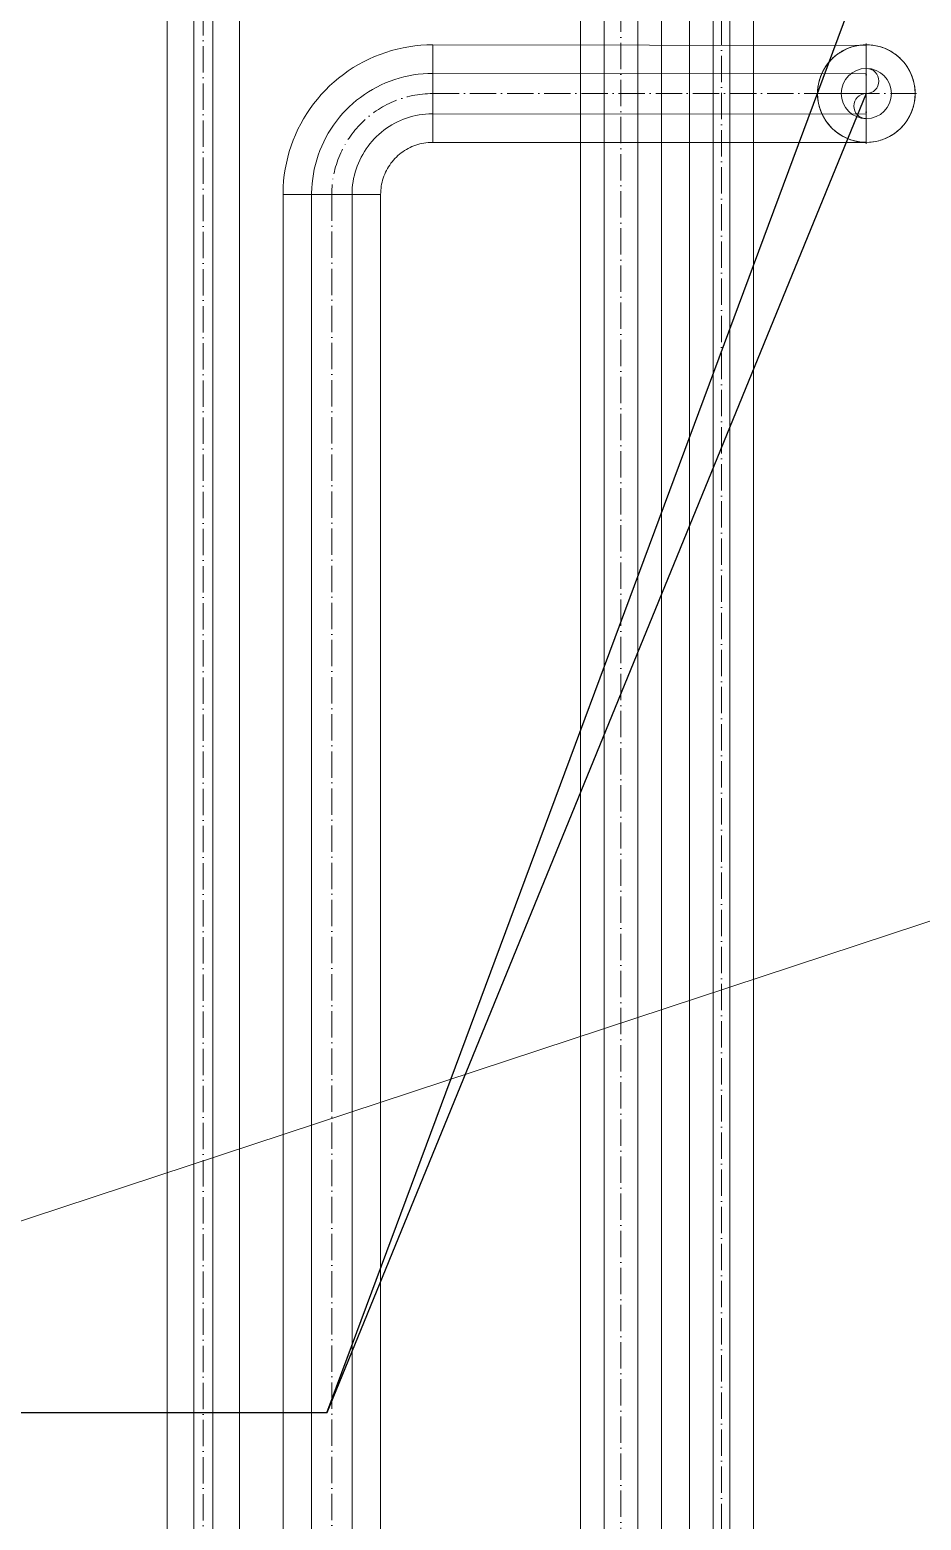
# Model space of a CAD drawing. Header units: millimetres. Extents: x -88595 to 880822, y -1054509 to -148035.
# Drawn here: x 540215 to 540554, y -243537 to -242971 of the extents above; entities that cross this region are included whole.
import ezdxf

# ---------------------------------------------------------------- set-up
doc = ezdxf.new("R2010")
doc.units = ezdxf.units.MM
for name, pattern in [('$0$ADSK_Осевая', [14, 10, -2, 0, -2]), ('$0$ADSK_Скрыто', [6, 3, -3]), ('$1$ADSK_Скрыто', [6, 3, -3]), ('$10$ADSK_Осевая', [14, 10, -2, 0, -2]), ('$11$ADSK_Осевая', [14, 10, -2, 0, -2]), ('$8$ADSK_Осевая', [14, 10, -2, 0, -2])]:
    doc.linetypes.add(name, pattern=pattern)
for name, color, linetype, lineweight in [('Изоляция', 7, 'Continuous', 18), ('Крыша', 7, 'Continuous', 9), ('Линии', 7, 'Continuous', 9), ('Оборудование', 7, 'Continuous', 18), ('Трубопровод', 7, 'Continuous', 18), ('Трубопроводы', 7, 'Continuous', 18)]:
    doc.layers.add(name, color=color, linetype=linetype, lineweight=lineweight)
doc.layers.add('П4', color=1, linetype='Continuous')

# ---------------------------------------------------------------- blocks, each defined once
blk = doc.blocks.new('$0$ADSK_МедьПайка_Отвод-гнутая труба - Отвод _гнутая труба_-V86-В_Координация_кровля ОВ3')
at = {"layer": 'Линии', "color": 134, "linetype": '$0$ADSK_Скрыто', "true_color": 0x00a6a6}
for p, q in [((-3.48, 31.75), (-3.96, 31.75)), ((-3.48, 31.75), (-3.96, 31.75)), ((3.96, 31.75), (3.49, 31.75)), ((3.96, 31.75), (3.49, 31.75))]:
    blk.add_line(p, q, dxfattribs=at)
at = {"layer": 'Трубопроводы', "color": 134, "true_color": 0x00a6a6, "flags": 128}
for points in [[(-31.75, -6.35), (-30.23, -6.32), (-28.71, -6.23), (-27.19, -6.08), (-25.68, -5.86), (-24.18, -5.59), (-22.69, -5.26), (-21.22, -4.87), (-19.77, -4.42), (-18.33, -3.91), (-16.91, -3.34), (-15.52, -2.72), (-14.16, -2.04), (-12.82, -1.31), (-11.51, -0.53), (-10.24, 0.3), (-9, 1.19), (-7.79, 2.12), (-6.63, 3.11), (-5.5, 4.13), (-4.42, 5.21), (-3.38, 6.32), (-2.38, 7.47), (-1.44, 8.67), (-0.54, 9.9), (0.31, 11.16), (1.11, 12.46), (1.85, 13.79), (2.54, 15.15), (3.18, 16.54), (3.76, 17.94), (4.28, 19.38), (4.75, 20.83), (5.16, 22.29), (5.51, 23.78), (5.8, 25.27), (6.02, 26.78), (6.19, 28.3), (6.3, 29.82), (6.35, 31.34), (6.35, 31.75)], [(-6.35, 31.75), (-6.37, 30.73), (-6.43, 29.72), (-6.53, 28.71), (-6.67, 27.7), (-6.86, 26.7), (-7.08, 25.71), (-7.34, 24.73), (-7.64, 23.76), (-7.98, 22.8), (-8.36, 21.86), (-8.77, 20.93), (-9.22, 20.02), (-9.71, 19.13), (-10.23, 18.26), (-10.79, 17.41), (-11.38, 16.58), (-12, 15.78), (-12.65, 15), (-13.34, 14.25), (-14.05, 13.53), (-14.8, 12.84), (-15.57, 12.17), (-16.36, 11.54), (-17.18, 10.94), (-18.03, 10.38), (-18.89, 9.84), (-19.78, 9.35), (-20.68, 8.89), (-21.61, 8.46), (-22.55, 8.08), (-23.5, 7.73), (-24.47, 7.42), (-25.45, 7.14), (-26.44, 6.91), (-27.43, 6.72), (-28.44, 6.57), (-29.45, 6.45), (-30.46, 6.38), (-31.48, 6.35), (-31.75, 6.35)]]:
    blk.add_lwpolyline(points, dxfattribs=at)
blk = doc.blocks.new('Кровля')
at = {"layer": 'Крыша'}
blk.add_line((555895.5, 684141.48), (552348.08, 682970.76), dxfattribs=at)

msp = doc.modelspace()

# ---------------------------------------------------------------- linework, layer by layer
at = {"layer": 'Изоляция', "color": 134, "true_color": 0x00a6a6}
for p, q in [((540424.27, -246524.95), (540424.27, -242797.67)), ((540433.27, -246524.95), (540433.27, -242797.67)), ((540445.97, -246524.95), (540445.97, -242797.67)), ((540454.97, -246524.95), (540454.97, -242797.67)), ((540368.21, -242976.65), (540368.21, -243013.07)), ((540311.37, -243033.49), (540311.37, -245861.66)), ((540311.37, -243033.49), (540313.2, -243033.49)), ((540313.77, -243033.49), (540315.41, -243033.49)), ((540318.34, -243033.49), (540320.58, -243033.49)), ((540321.86, -243033.49), (540325.08, -243033.49)), ((540325.77, -243033.49), (540334.02, -243033.49)), ((540334.71, -243033.49), (540337.93, -243033.49)), ((540339.22, -243033.49), (540341.45, -243033.49)), ((540342.99, -243033.49), (540341.54, -243033.49)), ((540345.94, -243033.49), (540344.5, -243033.49)), ((540346.59, -243033.49), (540347.96, -243033.49)), ((540348.42, -245861.66), (540348.42, -243033.49))]:
    msp.add_line(p, q, dxfattribs=at)
at = {"layer": 'Изоляция', "color": 190, "true_color": 0x8000ff}
for p, q in [((540465.61, -246501.73), (540465.6, -242831.8)), ((540474.6, -246501.73), (540474.6, -242831.8)), ((540480.95, -246501.73), (540480.95, -242831.8)), ((540489.95, -246501.73), (540489.95, -242831.8)), ((540267.35, -242963.11), (540267.35, -245931.31)), ((540277.53, -242963.11), (540277.53, -245931.31)), ((540284.7, -242963.11), (540284.7, -245931.31)), ((540294.87, -242963.11), (540294.87, -245931.31))]:
    msp.add_line(p, q, dxfattribs=at)
at = {"layer": 'Изоляция', "color": 134, "true_color": 0x00a6a6, "flags": 128}
for points in [[(540368.21, -242976.65), (540365.94, -242976.69), (540363.67, -242976.83), (540361.41, -242977.06), (540359.16, -242977.37), (540356.92, -242977.78), (540354.7, -242978.28), (540352.5, -242978.86), (540350.33, -242979.53), (540348.19, -242980.29), (540346.08, -242981.13), (540344, -242982.06), (540341.96, -242983.07), (540339.97, -242984.16), (540338.02, -242985.33), (540336.12, -242986.58), (540334.27, -242987.9), (540332.47, -242989.29), (540330.73, -242990.76), (540329.05, -242992.29), (540327.44, -242993.89), (540325.89, -242995.55), (540324.4, -242997.27), (540322.99, -242999.05), (540321.65, -243000.89), (540320.38, -243002.78), (540319.19, -243004.71), (540318.08, -243006.7), (540317.05, -243008.72), (540316.1, -243010.79), (540315.23, -243012.89), (540314.45, -243015.03), (540313.76, -243017.19), (540313.15, -243019.38), (540312.63, -243021.6), (540312.2, -243023.83), (540311.86, -243026.08), (540311.6, -243028.34), (540311.44, -243030.6), (540311.37, -243032.88), (540311.37, -243033.49)], [(540348.42, -243033.49), (540348.44, -243032.7), (540348.48, -243031.91), (540348.56, -243031.12), (540348.67, -243030.34), (540348.81, -243029.56), (540348.99, -243028.78), (540349.19, -243028.02), (540349.42, -243027.26), (540349.69, -243026.52), (540349.98, -243025.78), (540350.31, -243025.06), (540350.66, -243024.35), (540351.04, -243023.66), (540351.44, -243022.98), (540351.88, -243022.31), (540352.34, -243021.67), (540352.82, -243021.04), (540353.33, -243020.44), (540353.87, -243019.85), (540354.42, -243019.29), (540355, -243018.75), (540355.6, -243018.23), (540356.22, -243017.74), (540356.86, -243017.28), (540357.52, -243016.83), (540358.19, -243016.42), (540358.88, -243016.03), (540359.59, -243015.67), (540360.31, -243015.34), (540361.04, -243015.04), (540361.78, -243014.77), (540362.54, -243014.53), (540363.3, -243014.32), (540364.07, -243014.14), (540364.85, -243013.99), (540365.63, -243013.87), (540366.42, -243013.78), (540367.21, -243013.72), (540368, -243013.7), (540368.21, -243013.7)]]:
    msp.add_lwpolyline(points, dxfattribs=at)
for points in [[(540368.21, -242976.65), (540532.75, -242976.96), (540532.75, -243013.7), (540368.21, -243013.7)], [(540368.21, -242987.51), (540532.75, -242987.67), (540532.75, -243002.99), (540368.21, -243002.84)]]:
    msp.add_lwpolyline(points, close=True, dxfattribs=at)
at = {"layer": 'Изоляция', "color": 134, "true_color": 0x00a6a6}
for radius, start, end in [(18.53, 90, 180), (18.52, 90, 180), (18.53, 90, 180), (18.53, 0, 90), (18.53, 0, 90), (18.53, 0, 90), (18.53, 180, 270), (18.52, 180, 270), (18.52, 180, 270), (18.53, 270, 0), (18.53, 270, 0), (18.53, 270, 0)]:
    msp.add_arc((540532.75, -242995.17), radius, start, end, dxfattribs=at)
for points, knots in [([(540532.75, -242976.65), (540531.14, -242976.65), (540528.71, -242976.97), (540525.64, -242978.01), (540523.83, -242978.9), (540522.45, -242979.76), (540521.14, -242980.7), (540519.92, -242981.77), (540518.82, -242982.95), (540517.79, -242984.2), (540516.66, -242985.88), (540515.59, -242988.06), (540514.55, -242991.13), (540514.23, -242993.56), (540514.23, -242995.17)], [0, 0, 0, 0, 0.166667, 0.25, 0.333333, 0.375, 0.416667, 0.5, 0.541667, 0.583333, 0.666667, 0.75, 0.833333, 1, 1, 1, 1]), ([(540551.28, -242995.17), (540551.28, -242993.56), (540550.96, -242991.13), (540549.92, -242988.06), (540548.84, -242985.88), (540547.72, -242984.2), (540546.69, -242982.95), (540545.59, -242981.77), (540544.06, -242980.43), (540542.38, -242979.31), (540540.95, -242978.55), (540539.48, -242977.88), (540536.79, -242976.97), (540534.37, -242976.65), (540532.75, -242976.65)], [0, 0, 0, 0, 0.166667, 0.25, 0.333333, 0.416667, 0.458333, 0.5, 0.583333, 0.666667, 0.708333, 0.75, 0.833333, 1, 1, 1, 1]), ([(540514.23, -242995.17), (540514.23, -242996.79), (540514.55, -242999.21), (540515.59, -243002.28), (540516.66, -243004.46), (540517.79, -243006.15), (540518.82, -243007.4), (540519.92, -243008.58), (540521.44, -243009.91), (540523.13, -243011.04), (540524.55, -243011.8), (540526.03, -243012.47), (540528.71, -243013.38), (540531.14, -243013.7), (540532.75, -243013.7)], [0, 0, 0, 0, 0.166667, 0.25, 0.333333, 0.416667, 0.458333, 0.5, 0.583333, 0.666667, 0.708333, 0.75, 0.833333, 1, 1, 1, 1]), ([(540532.75, -243013.7), (540534.37, -243013.7), (540536.79, -243013.38), (540539.86, -243012.34), (540541.68, -243011.44), (540543.05, -243010.59), (540544.37, -243009.64), (540545.59, -243008.58), (540546.69, -243007.4), (540547.72, -243006.15), (540548.84, -243004.46), (540549.92, -243002.28), (540550.96, -242999.21), (540551.28, -242996.79), (540551.28, -242995.17)], [0, 0, 0, 0, 0.166667, 0.25, 0.333333, 0.375, 0.416667, 0.5, 0.541667, 0.583333, 0.666667, 0.75, 0.833333, 1, 1, 1, 1])]:
    msp.add_open_spline(points, degree=3, knots=knots, dxfattribs=at)
at = {"layer": 'Линии', "color": 134, "linetype": '$1$ADSK_Скрыто', "true_color": 0x00a6a6}
for p, q in [((540368.21, -243013.07), (540368.21, -243013.7)), ((540313.85, -243033.49), (540313.09, -243033.49)), ((540313.2, -243033.49), (540313.74, -243033.49)), ((540318.2, -243033.49), (540315.32, -243033.49)), ((540315.41, -243033.49), (540318.34, -243033.49)), ((540321.75, -243033.49), (540320.63, -243033.49)), ((540320.63, -243033.49), (540321.86, -243033.49)), ((540325.7, -243033.49), (540325.1, -243033.49)), ((540325.68, -243033.49), (540325.12, -243033.49)), ((540325.14, -243033.49), (540325.77, -243033.49)), ((540334.02, -243033.49), (540334.65, -243033.49)), ((540334.69, -243033.49), (540334.09, -243033.49)), ((540334.67, -243033.49), (540334.1, -243033.49)), ((540337.93, -243033.49), (540339.16, -243033.49)), ((540339.16, -243033.49), (540338.04, -243033.49)), ((540344.46, -243033.49), (540342.99, -243033.49)), ((540343.13, -243033.49), (540344.38, -243033.49)), ((540346.69, -243033.49), (540345.94, -243033.49)), ((540346.06, -243033.49), (540346.59, -243033.49)), ((540348.42, -243033.49), (540348.11, -243033.49))]:
    msp.add_line(p, q, dxfattribs=at)
at = {"layer": 'П4', "color": 7, "ltscale": 100}
for p, q in [((540328, -243496.27), (540532.75, -242945.17)), ((540532.75, -242995.17), (540328, -243496.27)), ((540328, -243496.27), (538681.73, -243496.27))]:
    msp.add_line(p, q, dxfattribs=at)
at = {"layer": 'Трубопровод', "color": 134, "linetype": '$0$ADSK_Осевая', "true_color": 0x00a6a6}
for p, q in [((540532.75, -243014.22), (540532.75, -242976.12)), ((540513.7, -242995.17), (540551.8, -242995.17))]:
    msp.add_line(p, q, dxfattribs=at)
at = {"layer": 'Трубопровод', "color": 134, "true_color": 0x00a6a6}
for p, q in [((540322.23, -243033.49), (540322.23, -245861.66)), ((540337.56, -245861.66), (540337.56, -243033.49))]:
    msp.add_line(p, q, dxfattribs=at)
at = {"layer": 'Трубопровод', "color": 134, "linetype": '$10$ADSK_Осевая', "true_color": 0x00a6a6}
msp.add_line((540329.9, -243033.49), (540329.9, -245861.66), dxfattribs=at)
at = {"layer": 'Трубопровод', "color": 134, "true_color": 0x00a6a6}
for centre, radius, start, end in [((540532.75, -242995.17), 9.53, 0, 180), ((540532.75, -242990.41), 4.76, 270, 90), ((540532.75, -242995.17), 9.52, 180, 0), ((540532.75, -242999.93), 4.76, 90, 270)]:
    msp.add_arc(centre, radius, start, end, dxfattribs=at)
at = {"layer": 'Трубопроводы', "color": 134, "linetype": '$8$ADSK_Осевая', "true_color": 0x00a6a6}
msp.add_line((540439.62, -246524.95), (540439.62, -242797.67), dxfattribs=at)
at = {"layer": 'Трубопроводы', "color": 190, "linetype": '$8$ADSK_Осевая', "true_color": 0x8000ff}
msp.add_line((540477.78, -246501.73), (540477.78, -242831.8), dxfattribs=at)
at = {"layer": 'Трубопроводы', "color": 190, "linetype": '$11$ADSK_Осевая', "true_color": 0x8000ff}
msp.add_line((540281.11, -242963.11), (540281.11, -245931.31), dxfattribs=at)
at = {"layer": 'Трубопроводы', "color": 134, "linetype": '$11$ADSK_Осевая', "true_color": 0x00a6a6}
msp.add_line((540368.21, -242995.17), (540532.75, -242995.17), dxfattribs=at)
at = {"layer": 'Трубопроводы', "color": 134, "linetype": '$0$ADSK_Осевая', "true_color": 0x00a6a6}
for p, q in [((540511.75, -242995.17), (540509.15, -242995.17)), ((540532.75, -242995.17), (540511.75, -242995.17))]:
    msp.add_line(p, q, dxfattribs=at)
at = {"layer": 'Трубопроводы', "color": 134, "linetype": '$11$ADSK_Осевая', "true_color": 0x00a6a6}
msp.add_arc((540368.21, -243033.49), 38.32, 90, 180, dxfattribs=at)

# ---------------------------------------------------------------- block references
at = {"layer": 'Линии', "color": 134, "linetype": '$0$ADSK_Скрыто', "true_color": 0x00a6a6, "xscale": 1.206840390880538, "yscale": 1.206840390880538, "zscale": 1.206840390880538, "rotation": 180}
msp.add_blockref('$0$ADSK_МедьПайка_Отвод-гнутая труба - Отвод _гнутая труба_-V86-В_Координация_кровля ОВ3', (540329.9, -242995.17), dxfattribs=at)
at = {"layer": 'Оборудование', "color": 5, "true_color": 0x0000ff}
msp.add_blockref('Кровля', (-12267.25, -926437.39), dxfattribs=at)

doc.saveas('drawing.dxf')
